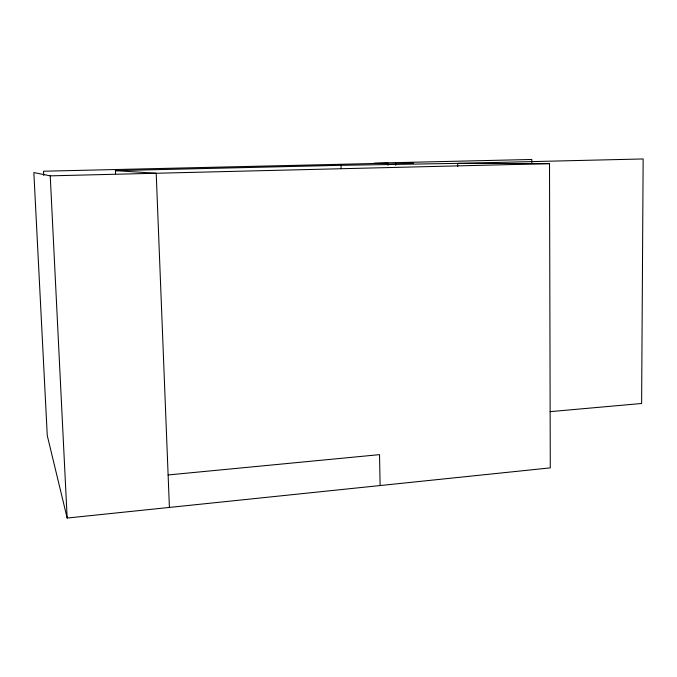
<?xml version="1.0" encoding="UTF-8"?>
<svg xmlns="http://www.w3.org/2000/svg" width="677" height="677" viewBox="0 0 677 677"><rect width="100%" height="100%" fill="white"/><g stroke="black" fill="none" stroke-linecap="round" stroke-linejoin="round"><path stroke-width="1.02" d="M549.512 163.631L50.233 175.851L33.85 172.567L47.263 435.539L67.167 518.049L550.283 467.875L549.512 163.631L457.686 163.377L341.039 165.315L115.412 170.638L115.547 173.803M168.124 474.958L379.526 454.639L380.119 485.544M550.029 411.658L641.618 403.492L643.15 158.951L457.686 163.377L457.72 166.542M413.588 163.25L374.271 163.14L531.809 159.476L531.817 162.632M115.412 170.638L156.201 173.253L169.402 507.428M50.233 175.851L67.167 518.049M43.726 175.436L43.514 171.222L387.904 163.182L387.938 165.29M341.039 165.315L341.106 168.48M395.69 163.199L395.723 165.306"/></g></svg>
